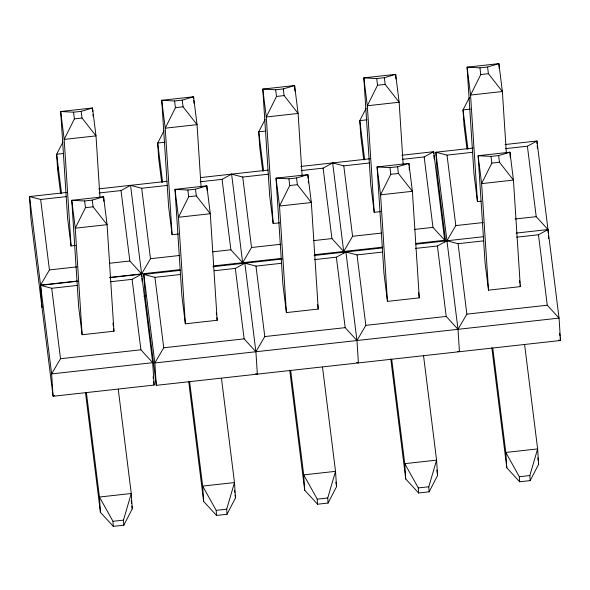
<?xml version="1.0" encoding="UTF-8"?>
<svg xmlns="http://www.w3.org/2000/svg" width="590" height="590" viewBox="0 0 590 590"><rect width="100%" height="100%" fill="white"/><g stroke="black" fill="none" stroke-linecap="round" stroke-linejoin="round"><path stroke-width="0.89" d="M60.6 193.373L57.636 169.603L58.137 167.885M85.528 392.306A41.676 1.047 83.7 0 0 86.76 402.808L100.433 512.371L113.295 526.361L123.804 525.196L123.472 520.129L131.268 493.491L118.251 389.267M188.748 381.369A41.676 1.047 83.7 0 0 189.98 391.871L203.653 501.441L216.515 515.424L227.025 514.259L226.693 509.192L234.488 482.554L221.471 378.338M289.793 370.159A41.676 1.047 83.7 0 0 291.025 380.653L304.698 490.224L317.568 504.214L328.07 503.049L327.745 497.982L335.533 471.344L322.516 367.12M390.846 358.941A41.676 1.047 83.7 0 0 392.077 369.443L405.75 479.014L418.62 492.997L429.122 491.831L428.79 486.765L436.585 460.134L423.568 355.91M491.89 347.731A41.676 1.047 83.7 0 0 493.122 358.233L506.803 467.804L519.665 481.787L530.167 480.621L529.842 475.555L537.63 448.916L524.613 344.693M71.058 245.956L67.577 218.064L60.689 111.517L73.551 112.196L74.384 118.885L64.17 139.41L71.058 245.956L75.609 245.447M103.884 201.36L103.589 196.772L92.261 200.128L93.102 206.825L107.07 224.665L75.247 228.19L71.766 200.305L84.628 200.976L85.462 207.673L75.247 228.19L82.135 334.744L113.966 331.211L107.07 224.665L103.589 196.772L71.766 200.305L78.654 306.852L82.135 334.744M172.11 234.739L168.629 206.854L161.734 100.3L174.596 100.978L175.436 107.675L165.222 128.192L172.11 234.739L178.475 234.038M207.105 190.43L206.81 185.835L195.482 189.198L196.322 195.887L210.291 213.728L178.468 217.26L174.987 189.368L187.849 190.046L188.682 196.736L178.468 217.26L185.356 323.807L217.186 320.274L210.291 213.728L206.81 185.835L174.987 189.368L181.875 295.915L185.356 323.807M273.163 223.529L269.674 195.637L262.786 89.09L275.648 89.769L276.481 96.458L266.267 116.982L273.163 223.529L279.527 222.821M308.098 178.298L307.862 174.625L296.534 177.981L297.367 184.677L311.343 202.51L279.512 206.043L276.031 178.151L288.894 178.829L289.734 185.526L279.512 206.043L286.408 312.597L318.231 309.064L311.343 202.51L307.862 174.625L276.031 178.151L282.92 284.705L286.408 312.597M374.207 212.319L370.727 184.427L363.831 77.88L376.7 78.551L377.534 85.248L367.319 105.765L374.207 212.319L380.572 211.611M409.025 165.244L408.907 163.408L397.579 166.771L398.42 173.46L412.388 191.3L380.565 194.833L377.084 166.941L389.946 167.619L390.779 174.308L380.565 194.833L387.453 301.379L419.284 297.847L412.388 191.3L408.907 163.408L377.084 166.941L383.972 273.487L387.453 301.379M477.443 201.61L473.962 173.718L467.074 67.172L479.936 67.85L480.769 74.539L470.555 95.064L477.443 201.61L481.079 201.205M510.313 157.707L509.959 152.198L498.631 155.554L499.465 162.25L513.44 180.09L481.617 183.623L478.129 155.731L490.991 156.402L491.831 163.098L481.617 183.623L488.505 290.169L520.328 286.637L513.44 180.09L509.959 152.198L478.129 155.731L485.017 262.277L488.505 290.169M62.983 141.991L56.64 154.256L57.636 169.603M164.035 130.781L157.692 143.038L158.68 158.393L161.653 182.163M265.087 119.564L258.737 131.828L259.733 147.175L262.705 170.945M123.804 525.196L132.256 508.846L131.268 493.491L99.437 497.023L100.433 512.371M366.132 108.353L359.789 120.618L360.785 135.966L363.75 159.735M227.025 514.259L235.476 497.908L234.488 482.554L202.658 486.086L203.653 501.441M469.367 97.645L463.025 109.91L464.02 125.264L466.985 149.034M328.07 503.049L336.529 486.691L335.533 471.344L303.71 474.876L304.698 490.224M429.122 491.831L437.581 475.481L436.585 460.134L404.755 463.659L405.75 479.014M530.167 480.621L538.626 464.271L537.63 448.916L505.807 452.449L506.803 467.804M42.008 307.493L30.946 218.942L29.5 196.559L40.636 199.479L49.435 269.925L40.562 285.11L42.023 307.729L53.085 396.281L154.13 385.071L152.685 362.68L141.622 274.129L109.762 277.661M141.622 274.129L132.101 279.343L140.899 349.796L152.685 362.68L51.632 373.898L40.577 285.339L51.714 288.267L60.512 358.713L51.632 373.898L53.085 396.281L54.671 395.411M99.105 192.989L121.024 190.563L130.552 185.341L141.689 188.269L150.487 258.715L141.607 273.9L141.799 276.813M156.306 385.351L145.243 296.792L143.798 274.409L154.934 277.33L163.732 347.783L154.853 362.961L156.306 385.351L560.5 340.496L559.054 318.106L536.929 140.995L505.07 144.535M222.076 179.345L230.874 249.791L242.66 262.683L251.539 247.505L242.741 177.052L231.597 174.131L222.076 179.345L200.15 181.779M214.31 270.744L235.322 268.413L244.843 263.192L255.986 266.12L264.785 336.566L255.905 351.751L257.351 374.134L255.64 373.684M301.202 170.569L323.128 168.135L332.649 162.914L343.786 165.842L352.584 236.288L343.705 251.473L343.822 253.265M314.448 259.63L336.374 257.196L345.895 251.982L357.031 254.902L365.83 325.356L356.957 340.533L358.403 362.924L356.685 362.474M415.5 248.419L437.419 245.986L446.94 240.764L455.819 225.587L447.021 155.133L435.885 152.213L437.33 174.596L445.656 241.244M446.94 240.764L458.083 243.692L466.882 314.138L458.002 329.323L459.448 351.706L457.737 351.257M402.247 159.352L424.173 156.918L433.694 151.704L444.875 242.048M505.483 148.651L527.408 146.217L536.929 140.995L537.106 143.687M516.545 237.202L538.471 234.768L547.992 229.554L536.207 216.663L527.408 146.217M73.551 112.196L81.191 111.348L92.512 107.985L96 135.877L99.976 197.414M174.596 100.978L182.236 100.13L193.564 96.775L197.045 124.66L201.087 187.119M275.648 89.769L283.288 88.92L294.609 85.557L298.098 113.45L302.132 175.909M376.7 78.551L384.333 77.703L395.661 74.347L399.142 102.24L403.184 164.698M479.936 67.85L487.569 67.002L498.897 63.639L502.378 91.531L506.36 153.076M74.384 118.885L82.025 118.037L96 135.877L64.17 139.41L60.689 111.517L92.512 107.985L92.748 111.658M175.436 107.675L183.077 106.827L197.045 124.66L165.222 128.192L161.734 100.3L193.564 96.775L193.682 98.611M276.481 96.458L284.122 95.609L298.098 113.45L266.267 116.982L262.786 89.09L294.609 85.557L294.971 91.067M377.534 85.248L385.174 84.4L399.142 102.24L367.319 105.765L363.831 77.88L395.661 74.347L395.956 78.935M480.769 74.539L488.409 73.698L502.378 91.531L470.555 95.064L467.074 67.172L498.897 63.639L499.192 68.234M63.005 153.548L56.64 154.256L61.552 193.564M164.964 142.234L157.692 143.038L162.604 182.354M266.016 131.024L258.737 131.828L263.649 171.137M367.061 119.807L359.789 120.618L364.701 159.927M470.296 109.106L463.025 109.91L467.936 149.226M66.825 192.414L29.5 196.559L40.562 285.11L76.973 281.069M98.685 188.881L166.963 181.3M200.644 177.56L268.015 170.09M300.782 166.454L369.974 158.776M401.834 155.236L433.694 151.704L433.812 153.496M473.209 148.068L435.885 152.213L458.002 329.323L446.217 316.432L437.419 245.986M40.636 199.479L66.22 196.64M141.689 188.269L167.265 185.43M242.741 177.052L268.317 174.212M343.786 165.842L369.362 163.002M447.021 155.133L472.597 152.301M84.628 200.976L92.261 200.128M187.849 190.046L195.482 189.198M288.894 178.829L296.534 177.981M389.946 167.619L397.579 166.771M490.991 156.402L498.631 155.554M85.462 207.673L93.102 206.825M188.682 196.736L196.322 195.887M289.734 185.526L297.367 184.677M390.779 174.308L398.42 173.46M491.831 163.098L499.465 162.25M49.435 269.925L76.84 266.887M109.733 263.236L129.829 261.009L141.607 273.9L130.552 185.341M150.487 258.715L179.721 255.47M212.606 251.819L230.874 249.791M251.539 247.505L280.766 244.26M313.651 240.609L331.927 238.581L343.705 251.473L332.649 162.914M352.584 236.288L381.819 233.043M414.704 229.399L432.972 227.371L444.757 240.255L415.625 243.493M455.819 225.587L483.225 222.541M515.195 218.993L536.207 216.663M109.747 277.433L179.847 269.652M213.528 265.92L281.806 258.339M314.573 254.703L382.851 247.129M40.577 285.339L77.902 281.201M180.208 270.368L143.798 274.409L154.853 362.961L559.054 318.106L547.269 305.222L538.471 234.768M212.983 266.732L282.168 259.054M314.035 255.514L382.305 247.94M415.994 244.201L483.358 236.723M516.132 233.087L547.992 229.554L548.221 233.139M51.714 288.267L77.29 285.427M110.175 281.777L132.101 279.343M154.934 277.33L180.511 274.49M255.986 266.12L281.563 263.28M357.031 254.902L382.608 252.063M458.083 243.692L483.66 240.853M143.967 296.18L145.789 295.981M60.512 358.713L140.899 349.796M163.732 347.783L244.12 338.859L255.905 351.751L244.843 263.192M264.785 336.566L345.172 327.649L356.957 340.533L345.895 251.982M365.83 325.356L446.217 316.432M466.882 314.138L547.269 305.222M86.42 392.8L99.437 497.023L112.97 521.295L123.472 520.129M189.641 381.87L202.658 486.086L216.191 510.357L226.693 509.192M290.693 370.653L303.71 474.876L317.243 499.147L327.745 497.982M391.738 359.443L404.755 463.659L418.288 487.93L428.79 486.765M492.79 348.225L505.807 452.449L519.34 476.72L529.842 475.555M558.789 340.046L560.5 340.496L560.161 337.753M559.586 333.195L559.932 335.931M519.547 280.339L519.879 283.038M520.107 284.837L520.328 286.637M537.829 457.87L538.169 460.613M538.397 462.442L538.626 464.271M487.569 67.002L488.409 73.698M424.173 156.918L432.972 227.371M418.605 292.448L419.284 297.847M436.895 469.994L437.581 475.481M384.333 77.703L385.174 84.4M336.374 257.196L345.172 327.649M323.128 168.135L331.927 238.581M317.671 304.565L318.231 309.064M335.961 482.126L336.529 486.691M283.288 88.92L284.122 95.609M231.597 174.131L242.66 262.683M235.322 268.413L244.12 338.859M216.287 313.076L216.508 314.876M216.847 317.575L217.186 320.274M234.569 490.592L234.791 492.421M235.137 495.165L235.476 497.908M182.236 100.13L183.077 106.827M153.105 376.855L153.334 378.677M153.673 381.42L154.13 385.071M121.024 190.563L129.829 261.009M112.948 323.114L113.287 325.813M113.627 328.512L113.966 331.211M131.231 500.615L131.57 503.358M131.917 506.102L132.256 508.846M81.191 111.348L82.025 118.037M548.398 235.823L548.575 238.507M537.225 145.472L537.394 148.164M519.34 476.72L519.665 481.787M433.93 155.288L434.159 158.865M409.143 167.081L409.32 169.839M418.288 487.93L418.62 492.997M308.275 181.049L308.393 182.885M317.243 499.147L317.568 504.214M193.8 100.447L193.977 103.198M216.191 510.357L216.515 515.424M141.902 278.377L142.087 281.29M92.932 114.416L93.05 116.252M112.97 521.295L113.295 526.361"/></g></svg>
